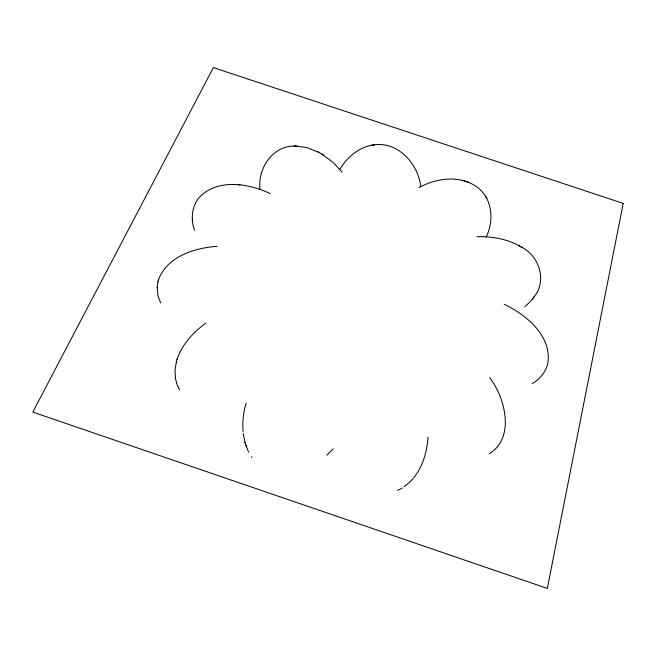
<?xml version="1.0" encoding="UTF-8"?>
<svg xmlns="http://www.w3.org/2000/svg" width="656" height="656" viewBox="0 0 656 656"><rect width="100%" height="100%" fill="white"/><g stroke="black" fill="none" stroke-linecap="round" stroke-linejoin="round"><path stroke-width="0.98" d="M157.178 287.369L158.071 296.151L160.671 302.957M427.999 437.134C427.154 451.476 422.956 466.129 413.92 477.527M157.153 287.754L157.916 281.777M176.415 361.636L175.004 369.968L175.439 378.389M158.399 280.038C166.772 256.627 194.586 247.886 217.103 246.328M157.875 281.924L158.465 279.809M177.095 359.349C181.999 344.31 193.381 332.248 205.91 323.047M246.148 403.046C243.401 412.28 242.236 422.038 243.138 431.648M176.292 362.055L177.227 358.889M486.17 237.054C493.878 221.425 492.787 199.867 478.544 188.28C461.726 174.553 436.822 177.694 418.971 187.632M533.877 297.16C547.465 280.883 539.257 255.725 521.077 246.902M340.013 169.043C347.196 157.096 359.053 147.1 373.149 144.992M530.753 301.137L532.975 298.373M532.393 299.169L534.427 296.405M413.329 478.298L409.5 482.398L404.276 486.629M333.117 448.835L326.819 455.198M530.13 301.768L524.775 306.778M532.278 383.571C540.036 379.086 546.341 371.468 547.94 362.506C551.524 335.454 526.112 314.691 504.152 304.31M489.245 453.747C515.616 437.585 505.005 397.552 489.671 377.503M400.193 489.105L402.259 487.957M397.585 490.344L399.586 489.433M373.371 144.96C397.569 140.892 417.954 163.459 420.668 186.025M371.69 145.214L374.658 144.763M295.282 146.058C272.912 145.14 257.308 168.6 260.055 189.494M270.256 193.586C249.132 183.655 219.17 178.399 200.539 196.095C191.749 204.91 190.437 218.915 194.504 230.264M477.06 236.701C492.623 236.258 508.703 239.178 522.069 247.484M295.454 146.058L307.024 147.6L318.701 152.274M293.978 146.058L296.922 146.05M232.954 184.516L233.921 184.574M238.891 184.828L239.94 184.885M462.209 180.318L463.784 180.744M464.054 180.818L468.458 182.286M321.899 154.086L333.305 162.59L342.17 172.216M317.397 151.536L323.326 154.89M518.789 245.565L519.839 246.18M251.461 456.732L251.953 457.429M179.736 389.894L178.145 386.95M485.456 196.185L486.818 198.555M248.403 451.459L248.804 452.23M248.009 450.615L245.041 442.611L243.253 433.493M177.956 386.564L176.948 384.063M176.776 383.604L175.357 377.963M245.041 442.611L245.311 443.481M245.943 445.457L246.197 446.26M192.339 218.956L192.544 221.269M623.2 203.401L547.317 588.407L32.8 412.091L213.372 67.593L623.2 203.401"/></g></svg>
